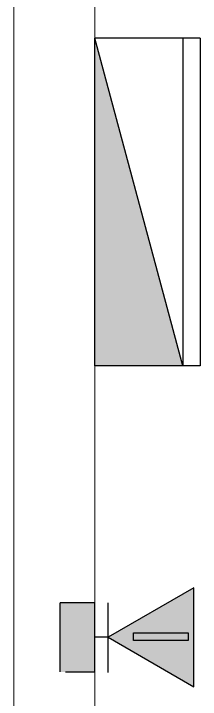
# Model space of a CAD drawing. Header units: millimetres. Extents: x 586.5 to 618.3, y 239.1 to 272.6.
# Drawn here: x 595.272 to 595.617, y 262.132 to 263.4 of the extents above; entities that cross this region are included whole.
import ezdxf

# ---------------------------------------------------------------- set-up
doc = ezdxf.new("R2010")
doc.units = ezdxf.units.MM
doc.header["$LTSCALE"] = 75
doc.layers.add('A Arquitetura LRZ', color=252, linetype='Continuous', lineweight=9)
doc.layers.add('EE_TV_Telefone', color=6, linetype='Continuous', lineweight=25)
for name, color, linetype in [('EE_CX_LOGICA', 6, 'Continuous'), ('EE_ID_ALIMENTACAO', 7, 'Continuous'), ('EE_ID_CIRCUITOS', 7, 'Continuous'), ('INT', 3, 'Continuous')]:
    doc.layers.add(name, color=color, linetype=linetype)
doc.styles.get("Standard").update_dxf_attribs({"font": 'arial.ttf'})

# ---------------------------------------------------------------- blocks, each defined once
blk = doc.blocks.new('I')
h = blk.add_hatch(color=256)
h.paths.add_polyline_path([(0.0915, 0.1834), (-0.0915, 0.1834), (0, 0.025)])
h.paths.add_polyline_path([(-0.0083, 0.1725), (0.0059, 0.1725), (0.0059, 0.0718), (-0.0083, 0.0718)], flags=16)
at = {"layer": 'INT'}
blk.add_hatch(color=1, dxfattribs=at).paths.add_polyline_path([(-0.0083, 0.0718), (0.0059, 0.0718), (0.0059, 0.1725), (-0.0083, 0.1725)])
for p, q in [((0.0653, 0.025), (-0.0637, 0.025)), ((0, 0.025), (0, 0))]:
    blk.add_line(p, q)
for points in [[(0.0915, 0.1834), (-0.0915, 0.1834), (0, 0.025)], [(-0.0083, 0.1725), (0.0059, 0.1725), (0.0059, 0.0718), (-0.0083, 0.0718)]]:
    blk.add_lwpolyline(points, close=True)
at = {"flags": 1}
for tag in ['SUBGRUPO', 'SIMBOLO', 'GRUPO', 'COMPOSICAO', 'DESCRICAO', 'POTENCIA', 'FUNCAO', 'FATOR', 'RENDIMENTO', 'ALTURA', 'LAYER']:
    blk.add_attdef(tag, (0, 0), '', height=0.25, dxfattribs=at)
blk = doc.blocks.new('CX_4X2_LOG')
at = {"layer": 'EE_CX_LOGICA'}
blk.add_hatch(color=256, dxfattribs=at).paths.add_polyline_path([(0.064, 0.064), (0, 0.064), (0, -0.064), (0.064, -0.064)])
for p, q in [((0.0544, 0.064), (0, 0.064)), ((0, 0.064), (0, -0.064)), ((0.064, 0.064), (0.064, -0.064)), ((0, -0.064), (0.0544, -0.064)), ((0, -0.064), (0.064, -0.064))]:
    blk.add_line(p, q, dxfattribs=at)
blk = doc.blocks.new('Quadro')
at = {"layer": 'EE_ID_CIRCUITOS'}
h = blk.add_hatch(color=1, dxfattribs=at)
h.dxf.hatch_style = 1
h.paths.add_polyline_path([(0.23338, 0.125), (-0.23338, 0.125), (-0.23338, 0)])
at = {"color": 1}
for p, q in [((-0.23338, 0), (0.23338, 0.125)), ((-0.23338, 0.125), (0.23338, 0.125)), ((-0.23338, -0.025), (-0.23338, 0.125)), ((0.23338, -0.025), (0.23338, 0.125)), ((0.23338, 0), (-0.23338, 0)), ((0.23338, -0.025), (-0.23338, -0.025))]:
    blk.add_line(p, q, dxfattribs=at)

msp = doc.modelspace()

# ---------------------------------------------------------------- linework, layer by layer
at = {"layer": 'A Arquitetura LRZ'}
for p, q in [((595.422, 261.9104), (595.422, 263.6104)), ((595.272, 263.4604), (595.272, 262.0604))]:
    msp.add_line(p, q, dxfattribs=at)

# ---------------------------------------------------------------- block references
at = {"layer": 'EE_CX_LOGICA', "rotation": 180}
msp.add_blockref('CX_4X2_LOG', (595.422, 262.2465), dxfattribs=at)
at = {"layer": 'EE_ID_ALIMENTACAO', "xscale": 1.3, "yscale": 1.3, "zscale": 1.3, "rotation": 89.99999999999999}
msp.add_blockref('Quadro', (595.5845, 263.052), dxfattribs=at)
at = {"layer": 'EE_TV_Telefone', "rotation": 269.9982606272858}
msp.add_blockref('I', (595.422, 262.2465), dxfattribs=at)

doc.saveas('drawing.dxf')
